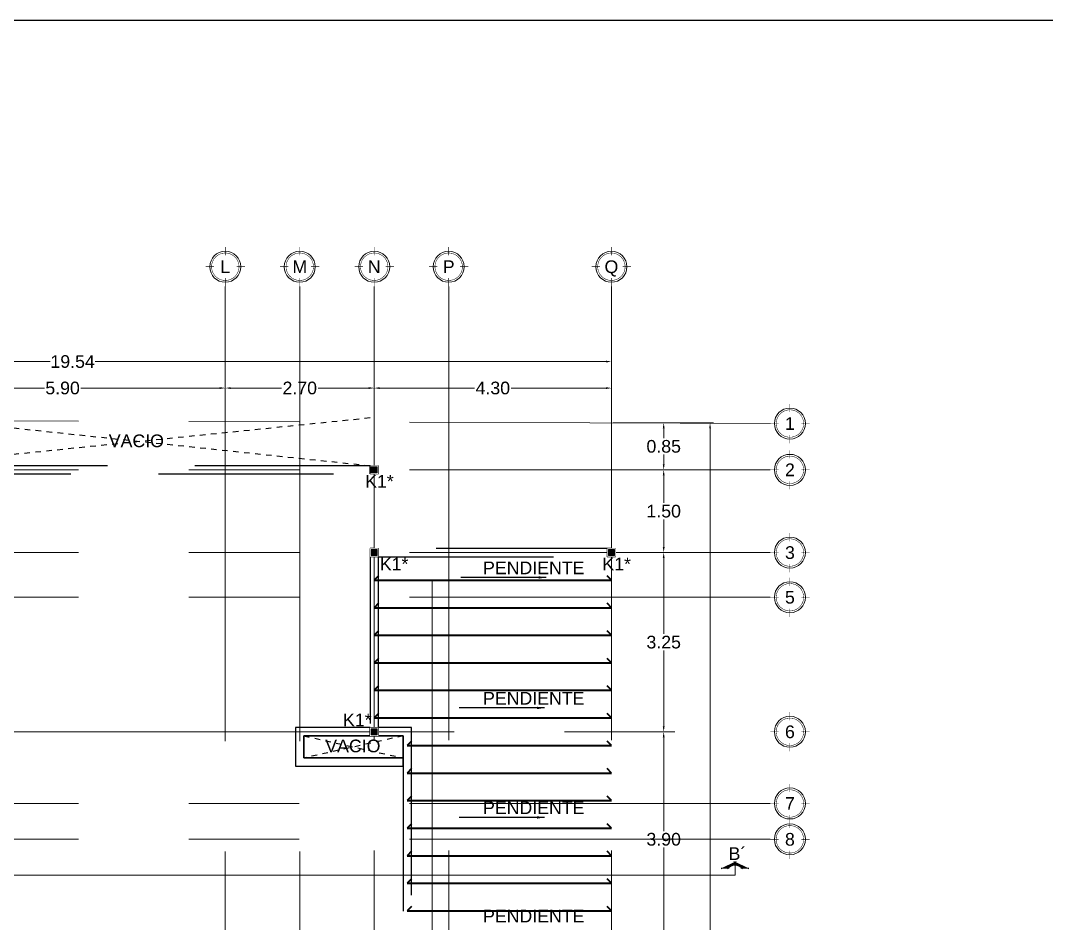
# Model space of a CAD drawing. Header units: metres. Extents: x 14 to 161, y 5 to 309.
# Drawn here: x 85.13 to 103.73, y 91.49 to 107.87 of the extents above; entities that cross this region are included whole.
import ezdxf
from ezdxf import colors
from ezdxf.entities.mleader import LeaderData, LeaderLine
from ezdxf.enums import TextEntityAlignment as Align
from ezdxf.math import Vec2, Vec3

# ---------------------------------------------------------------- set-up
doc = ezdxf.new("R2010")
doc.units = ezdxf.units.M
doc.set_wipeout_variables(frame=1)
doc.header["$PDMODE"] = 35
for name, pattern in [('ACAD_ISO04W100', [30, 24, -3, 0, -3]), ('ACAD_ISO05W100', [33, 24, -3, 0, -3, 0, -3]), ('CENTRO2', [0.9, 0.6, -0.1, 0.1, -0.1]), ('HIDDEN2', [4.7625, 3.175, -1.5875]), ('LÍNEAS_OCULTAS2', [0.1875, 0.125, -0.0625])]:
    doc.linetypes.add(name, pattern=pattern)
for name, color, linetype, lineweight in [('E-Burbuja eje', 5, 'Continuous', 15), ('E-Castillos', 3, 'Continuous', 5), ('E-Corte', 2, 'ACAD_ISO05W100', 20), ('E-Ejes', 1, 'CENTRO2', 9), ('E-Hatch', 1, 'Continuous', 5), ('E-Textos', 3, 'Continuous', 15), ('E-Viga de Madera1', 3, 'ACAD_ISO04W100', 40)]:
    doc.layers.add(name, color=color, linetype=linetype, lineweight=lineweight)
for name, color, linetype in [('E-Cotas', 2, 'Continuous'), ('E-Pie', 1, 'Continuous'), ('E-Vacio', 1, 'LÍNEAS_OCULTAS2')]:
    doc.layers.add(name, color=color, linetype=linetype)
doc.layers.add('E-Pretil', color=7, linetype='HIDDEN2', true_color=0xd6d6d6)
doc.styles.add('ARIAL', font='arial.ttf')
doc.styles.add('General', font='arial.ttf', dxfattribs={"height": 2.3})
doc.styles.add('RS', font='ROMANS.shx', dxfattribs={"width": 0.85, "height": 0.1})
doc.dimstyles.new('1-100', dxfattribs={"dimtxt": 0.1, "dimasz": 0.1, "dimexe": 0, "dimexo": 0.0625, "dimgap": 0.1, "dimtad": 0, "dimtih": 1, "dimtoh": 1, "dimzin": 0, "dimdsep": 46, "dimtxsty": 'RS', "dimcen": 0.09, "dimclrd": 256, "dimclre": 256, "dimclrt": 256, "dimadec": 0, "dimazin": 0, "dimtfac": 1, "dimtofl": 0, "dimtmove": 0, "dimatfit": 3, "dimfxl": 1, "dimtolj": 1, "dimtzin": 0, "dimlwd": -1, "dimarcsym": 0})
doc.dimstyles.new('Generales', dxfattribs={"dimscale": 0, "dimtxt": 2.3, "dimasz": 2, "dimexe": 1.25, "dimexo": 0.625, "dimtad": 0, "dimtih": 1, "dimtoh": 1, "dimzin": 1, "dimdsep": 46, "dimtxsty": 'General', "dimcen": 2, "dimclrd": 2, "dimclre": 2, "dimclrt": 3, "dimadec": 0, "dimazin": 0, "dimtfac": 1, "dimtmove": 0, "dimatfit": 3, "dimfxl": 1, "dimlwd": 13, "dimlwe": 13, "dimarcsym": 0})

# ---------------------------------------------------------------- blocks, each defined once
blk = doc.blocks.new('k-burb-colmn')
at = {"const_width": 0.00024}
blk.add_lwpolyline([(-0.00663, 0, 1), (0.00663, 0, 1)], format="xyb", close=True, dxfattribs=at)
blk.add_lwpolyline([(-0.00663, 0, 1), (0.00663, 0, 1)], format="xyb", close=True, dxfattribs=at)
for points in [[(0, 0.0055), (0, 0.0095)], [(0, 0.0055), (0, 0.0095)], [(-0.0055, 0), (-0.0095, 0)], [(-0.0055, 0), (-0.0095, 0)], [(0.0055, 0), (0.0095, 0)], [(0.0055, 0), (0.0095, 0)], [(0, -0.0055), (0, -0.0095)], [(0, -0.0055), (0, -0.0095)]]:
    blk.add_lwpolyline(points, dxfattribs=at)
at = {"linetype": 'Continuous'}
blk.add_circle((0, 0), 0.0075, dxfattribs=at)
blk.add_circle((0, 0), 0.0075, dxfattribs=at)
at = {"color": 2, "style": 'ARIAL'}
blk.add_attdef('NUM', text='', height=0.023, dxfattribs=at).set_placement((0.00124, 0.00008), align=Align.MIDDLE_CENTER)
blk = doc.blocks.new('*D854')
at = {"layer": 'Defpoints', "color": 0, "ltscale": 0.5, "transparency": 16777216}
for p in [(91.541, 101.201), (88.841, 100.592), (91.541, 100.592)]:
    blk.add_point(p, dxfattribs=at)
at = {"layer": 'E-Cotas', "color": 2, "linetype": 'Continuous', "lineweight": 13, "ltscale": 0.5, "transparency": 16777216}
for p, q in [((88.841, 100.624), (88.841, 101.264)), ((88.941, 101.201), (89.859, 101.201)), ((91.441, 101.201), (90.522, 101.201)), ((91.541, 100.624), (91.541, 101.264))]:
    blk.add_line(p, q, dxfattribs=at)
at = {"layer": 'E-Cotas', "color": 2, "ltscale": 0.5, "transparency": 16777216}
for points in [[(88.941, 101.218), (88.941, 101.184), (88.841, 101.201)], [(91.441, 101.218), (91.441, 101.184), (91.541, 101.201)]]:
    blk.add_solid(points, dxfattribs=at)
at = {"layer": 'E-Cotas', "color": 3, "ltscale": 0.5, "transparency": 16777216, "insert": (90.191, 101.201), "char_height": 0.23, "attachment_point": 5, "style": 'General'}
blk.add_mtext('2.70', dxfattribs=at)
blk = doc.blocks.new('*D855')
at = {"layer": 'Defpoints', "color": 0, "ltscale": 0.5, "transparency": 16777216}
for p in [(95.841, 101.201), (91.541, 100.583), (95.841, 100.583)]:
    blk.add_point(p, dxfattribs=at)
at = {"layer": 'E-Cotas', "color": 2, "linetype": 'Continuous', "lineweight": 13, "ltscale": 0.5, "transparency": 16777216}
for p, q in [((91.541, 100.614), (91.541, 101.264)), ((91.641, 101.201), (93.357, 101.201)), ((95.741, 101.201), (94.025, 101.201)), ((95.841, 100.614), (95.841, 101.264))]:
    blk.add_line(p, q, dxfattribs=at)
at = {"layer": 'E-Cotas', "color": 2, "ltscale": 0.5, "transparency": 16777216}
for points in [[(91.641, 101.218), (91.641, 101.184), (91.541, 101.201)], [(95.741, 101.218), (95.741, 101.184), (95.841, 101.201)]]:
    blk.add_solid(points, dxfattribs=at)
at = {"layer": 'E-Cotas', "color": 3, "ltscale": 0.5, "transparency": 16777216, "insert": (93.691, 101.201), "char_height": 0.23, "attachment_point": 5, "style": 'General'}
blk.add_mtext('4.30', dxfattribs=at)
blk = doc.blocks.new('*D862')
at = {"layer": 'Defpoints', "color": 0, "ltscale": 0.5, "transparency": 16777216}
for p in [(95.841, 101.681), (76.306, 100.636), (95.841, 100.636)]:
    blk.add_point(p, dxfattribs=at)
at = {"layer": 'E-Cotas', "color": 2, "linetype": 'Continuous', "lineweight": 13, "ltscale": 0.5, "transparency": 16777216}
for p, q in [((76.306, 100.668), (76.306, 101.744)), ((76.406, 101.681), (85.665, 101.681)), ((95.741, 101.681), (86.481, 101.681)), ((95.841, 100.668), (95.841, 101.744))]:
    blk.add_line(p, q, dxfattribs=at)
at = {"layer": 'E-Cotas', "color": 2, "ltscale": 0.5, "transparency": 16777216}
for points in [[(76.406, 101.698), (76.406, 101.665), (76.306, 101.681)], [(95.741, 101.698), (95.741, 101.665), (95.841, 101.681)]]:
    blk.add_solid(points, dxfattribs=at)
at = {"layer": 'E-Cotas', "color": 3, "ltscale": 0.5, "transparency": 16777216, "insert": (86.073, 101.681), "char_height": 0.23, "attachment_point": 5, "style": 'General'}
blk.add_mtext('19.54', dxfattribs=at)
blk = doc.blocks.new('*D863')
at = {"layer": 'Defpoints', "color": 0, "ltscale": 0.5, "transparency": 16777216}
for p in [(95.841, 99.718), (95.841, 98.218), (96.789, 98.218)]:
    blk.add_point(p, dxfattribs=at)
at = {"layer": 'E-Cotas', "color": 2, "linetype": 'Continuous', "lineweight": 13, "ltscale": 0.5, "transparency": 16777216}
for p, q in [((95.872, 99.718), (96.852, 99.718)), ((96.789, 99.618), (96.789, 99.117)), ((96.789, 98.318), (96.789, 98.819)), ((95.872, 98.218), (96.852, 98.218))]:
    blk.add_line(p, q, dxfattribs=at)
at = {"layer": 'E-Cotas', "color": 2, "ltscale": 0.5, "transparency": 16777216}
for points in [[(96.772, 99.618), (96.806, 99.618), (96.789, 99.718)], [(96.772, 98.318), (96.806, 98.318), (96.789, 98.218)]]:
    blk.add_solid(points, dxfattribs=at)
at = {"layer": 'E-Cotas', "color": 3, "ltscale": 0.5, "transparency": 16777216, "insert": (96.789, 98.968), "char_height": 0.23, "attachment_point": 5, "style": 'General'}
blk.add_mtext('1.50', dxfattribs=at)
blk = doc.blocks.new('*D864')
at = {"layer": 'Defpoints', "color": 0, "ltscale": 0.5, "transparency": 16777216}
for p in [(95.852, 94.968), (95.852, 91.068), (96.789, 91.068)]:
    blk.add_point(p, dxfattribs=at)
at = {"layer": 'E-Cotas', "color": 2, "linetype": 'Continuous', "lineweight": 13, "ltscale": 0.5, "transparency": 16777216}
for p, q in [((95.884, 94.968), (96.852, 94.968)), ((96.789, 94.868), (96.789, 93.167)), ((96.789, 91.168), (96.789, 92.869)), ((95.884, 91.068), (96.852, 91.068))]:
    blk.add_line(p, q, dxfattribs=at)
at = {"layer": 'E-Cotas', "color": 2, "ltscale": 0.5, "transparency": 16777216}
for points in [[(96.772, 94.868), (96.806, 94.868), (96.789, 94.968)], [(96.772, 91.168), (96.806, 91.168), (96.789, 91.068)]]:
    blk.add_solid(points, dxfattribs=at)
at = {"layer": 'E-Cotas', "color": 3, "ltscale": 0.5, "transparency": 16777216, "insert": (96.789, 93.018), "char_height": 0.23, "attachment_point": 5, "style": 'General'}
blk.add_mtext('3.90', dxfattribs=at)
blk = doc.blocks.new('*D868')
at = {"layer": 'Defpoints', "color": 0, "ltscale": 0.5, "transparency": 16777216}
for p in [(95.841, 100.568), (97.63, 100.568), (95.841, 79.318)]:
    blk.add_point(p, dxfattribs=at)
at = {"layer": 'E-Cotas', "color": 2, "linetype": 'Continuous', "lineweight": 13, "ltscale": 0.5, "transparency": 16777216}
for p, q in [((95.872, 100.568), (97.692, 100.568)), ((97.63, 100.468), (97.63, 88.961)), ((97.63, 79.418), (97.63, 88.664)), ((95.872, 79.318), (97.692, 79.318))]:
    blk.add_line(p, q, dxfattribs=at)
at = {"layer": 'E-Cotas', "color": 2, "ltscale": 0.5, "transparency": 16777216}
for points in [[(97.613, 100.468), (97.646, 100.468), (97.63, 100.568)], [(97.613, 79.418), (97.646, 79.418), (97.63, 79.318)]]:
    blk.add_solid(points, dxfattribs=at)
at = {"layer": 'E-Cotas', "color": 3, "ltscale": 0.5, "transparency": 16777216, "insert": (97.63, 88.812), "char_height": 0.23, "attachment_point": 5, "style": 'General'}
blk.add_mtext('21.25', dxfattribs=at)
blk = doc.blocks.new('*D870')
at = {"layer": 'Defpoints', "color": 0, "ltscale": 0.5, "transparency": 16777216}
for p in [(88.841, 101.201), (82.941, 100.636), (88.841, 100.636)]:
    blk.add_point(p, dxfattribs=at)
at = {"layer": 'E-Cotas', "color": 2, "linetype": 'Continuous', "lineweight": 13, "ltscale": 0.5, "transparency": 16777216}
for p, q in [((82.941, 100.667), (82.941, 101.264)), ((83.041, 101.201), (85.561, 101.201)), ((88.741, 101.201), (86.221, 101.201)), ((88.841, 100.667), (88.841, 101.264))]:
    blk.add_line(p, q, dxfattribs=at)
at = {"layer": 'E-Cotas', "color": 2, "ltscale": 0.5, "transparency": 16777216}
for points in [[(83.041, 101.218), (83.041, 101.184), (82.941, 101.201)], [(88.741, 101.218), (88.741, 101.184), (88.841, 101.201)]]:
    blk.add_solid(points, dxfattribs=at)
at = {"layer": 'E-Cotas', "color": 3, "ltscale": 0.5, "transparency": 16777216, "insert": (85.891, 101.201), "char_height": 0.23, "attachment_point": 5, "style": 'General'}
blk.add_mtext('5.90', dxfattribs=at)
blk = doc.blocks.new('*D871')
at = {"layer": 'Defpoints', "color": 0, "ltscale": 0.5, "transparency": 16777216}
for p in [(95.919, 100.568), (96.789, 100.568), (95.916, 99.718)]:
    blk.add_point(p, dxfattribs=at)
at = {"layer": 'E-Cotas', "color": 2, "linetype": 'Continuous', "lineweight": 13, "ltscale": 0.5, "transparency": 16777216}
for p, q in [((95.95, 100.568), (96.852, 100.568)), ((96.789, 100.468), (96.789, 100.292)), ((96.789, 99.818), (96.789, 99.994)), ((95.947, 99.718), (96.852, 99.718))]:
    blk.add_line(p, q, dxfattribs=at)
at = {"layer": 'E-Cotas', "color": 2, "ltscale": 0.5, "transparency": 16777216}
for points in [[(96.772, 100.468), (96.806, 100.468), (96.789, 100.568)], [(96.772, 99.818), (96.806, 99.818), (96.789, 99.718)]]:
    blk.add_solid(points, dxfattribs=at)
at = {"layer": 'E-Cotas', "color": 3, "ltscale": 0.5, "transparency": 16777216, "insert": (96.789, 100.143), "char_height": 0.23, "attachment_point": 5, "style": 'General'}
blk.add_mtext('0.85', dxfattribs=at)
blk = doc.blocks.new('*D872')
at = {"layer": 'Defpoints', "color": 0, "ltscale": 0.5, "transparency": 16777216}
for p in [(95.916, 98.218), (95.916, 94.968), (96.789, 94.968)]:
    blk.add_point(p, dxfattribs=at)
at = {"layer": 'E-Cotas', "color": 2, "linetype": 'Continuous', "lineweight": 13, "ltscale": 0.5, "transparency": 16777216}
for p, q in [((95.947, 98.218), (96.852, 98.218)), ((96.789, 98.118), (96.789, 96.742)), ((96.789, 95.068), (96.789, 96.444)), ((95.947, 94.968), (96.852, 94.968))]:
    blk.add_line(p, q, dxfattribs=at)
at = {"layer": 'E-Cotas', "color": 2, "ltscale": 0.5, "transparency": 16777216}
for points in [[(96.772, 98.118), (96.806, 98.118), (96.789, 98.218)], [(96.772, 95.068), (96.806, 95.068), (96.789, 94.968)]]:
    blk.add_solid(points, dxfattribs=at)
at = {"layer": 'E-Cotas', "color": 3, "ltscale": 0.5, "transparency": 16777216, "insert": (96.789, 96.593), "char_height": 0.23, "attachment_point": 5, "style": 'General'}
blk.add_mtext('3.25', dxfattribs=at)
blk = doc.blocks.new('castillo')
at = {"layer": 'E-Castillos'}
blk.add_lwpolyline([(-0.075, -0.075), (-0.075, 0.075), (0.075, 0.075), (0.075, -0.075), (-0.075, -0.075)], dxfattribs=at)
blk.add_wipeout([(-0.075, -0.075), (0.075, -0.075), (0.075, 0.075), (-0.075, 0.075)])
at = {"layer": 'E-Hatch'}
h = blk.add_hatch(color=1, dxfattribs=at)
h.dxf.hatch_style = 1
h.paths.add_polyline_path([(-0.055, -0.055), (-0.055, 0.055), (0.055, 0.055), (0.055, -0.055)])
at = {"layer": 'E-Castillos'}
blk.add_lwpolyline([(-0.055, -0.055), (-0.055, 0.055), (0.055, 0.055), (0.055, -0.055)], close=True, dxfattribs=at)
blk = doc.blocks.new('SEÑA')
at = {"layer": 'E-Corte', "color": 0}
for p, q in [((-1.1, -0.05), (0.1, 0.55)), ((-0.459, 0), (-1.1, 0)), ((-0.1, 0.55), (1.1, -0.05)), ((1.1, 0), (0.459, 0))]:
    blk.add_line(p, q, dxfattribs=at)
at = {"layer": 'E-Corte', "color": 16}
for p, q in [((-0.869, 0.038), (-0.558, 0.038)), ((-0.844, 0.05), (-0.546, 0.05)), ((-0.819, 0.062), (-0.533, 0.062)), ((-0.794, 0.075), (-0.52, 0.075)), ((-0.769, 0.088), (-0.505, 0.088)), ((-0.744, 0.1), (-0.491, 0.1)), ((-0.719, 0.113), (-0.475, 0.113)), ((-0.694, 0.125), (-0.458, 0.125)), ((-0.669, 0.138), (-0.441, 0.138)), ((-0.644, 0.15), (-0.422, 0.15)), ((-0.619, 0.163), (-0.402, 0.163)), ((-0.594, 0.175), (-0.381, 0.175)), ((-0.569, 0.188), (-0.358, 0.188)), ((-0.544, 0.2), (-0.333, 0.2)), ((-0.519, 0.212), (-0.305, 0.212)), ((-0.494, 0.225), (-0.274, 0.225)), ((-0.469, 0.237), (-0.238, 0.237)), ((-0.444, 0.25), (-0.195, 0.25)), ((-0.419, 0.263), (-0.139, 0.263)), ((-0.394, 0.275), (0.394, 0.275)), ((-0.369, 0.287), (0.369, 0.287)), ((-0.344, 0.3), (0.344, 0.3)), ((-0.319, 0.312), (0.319, 0.312)), ((-0.294, 0.325), (0.294, 0.325)), ((-0.269, 0.338), (0.269, 0.338)), ((-0.244, 0.35), (0.244, 0.35)), ((-0.219, 0.362), (0.219, 0.362)), ((-0.194, 0.375), (0.194, 0.375)), ((-0.169, 0.388), (0.169, 0.388)), ((-0.144, 0.4), (0.144, 0.4)), ((-0.119, 0.412), (0.119, 0.412)), ((-0.094, 0.425), (0.094, 0.425)), ((-0.069, 0.438), (0.069, 0.438)), ((-0.044, 0.45), (0.044, 0.45)), ((-0.019, 0.463), (0.019, 0.463)), ((0.139, 0.263), (0.419, 0.263)), ((0.195, 0.25), (0.444, 0.25)), ((0.238, 0.237), (0.469, 0.237)), ((0.274, 0.225), (0.494, 0.225)), ((0.305, 0.212), (0.519, 0.212)), ((0.333, 0.2), (0.544, 0.2)), ((0.358, 0.188), (0.569, 0.188)), ((0.381, 0.175), (0.594, 0.175)), ((0.402, 0.163), (0.619, 0.163)), ((0.422, 0.15), (0.644, 0.15)), ((0.441, 0.138), (0.669, 0.138)), ((0.458, 0.125), (0.694, 0.125)), ((0.475, 0.113), (0.719, 0.113)), ((0.491, 0.1), (0.744, 0.1)), ((0.505, 0.088), (0.769, 0.088)), ((0.52, 0.075), (0.794, 0.075)), ((0.533, 0.062), (0.819, 0.062)), ((0.546, 0.05), (0.844, 0.05)), ((0.558, 0.038), (0.869, 0.038))]:
    blk.add_line(p, q, dxfattribs=at)
at = {"layer": 'E-Corte', "color": 0}
blk.add_lwpolyline([(0, 0.472), (0.894, 0.025), (0.57, 0.025, 0.438529), (-0.57, 0.025), (-0.894, 0.025)], format="xyb", close=True, dxfattribs=at)
blk.add_arc((0, -0.5), 0.75, 36.8699, 143.1301, dxfattribs=at)

msp = doc.modelspace()

# ---------------------------------------------------------------- linework, layer by layer
at = {"layer": 'E-Corte', "color": 2}
msp.add_lwpolyline([(74.48275, 92.60689), (74.48275, 92.36549), (98.08257, 92.36549), (98.08257, 92.60689)], dxfattribs=at)
at = {"layer": 'E-Ejes', "ltscale": 20}
for points in [[(88.84095, 76.79749), (88.84095, 103.0451)], [(90.19095, 76.79749), (90.19095, 103.0451)], [(91.54095, 76.81806), (91.54095, 103.0451)], [(92.89095, 76.81806), (92.89095, 103.0451)], [(95.84095, 76.81806), (95.84095, 103.0451)], [(74.18096, 100.64354), (98.72104, 100.558)], [(74.18096, 99.71806), (98.72099, 99.71806)], [(74.18096, 98.21806), (98.72099, 98.21806)], [(74.18096, 97.40806), (98.72099, 97.40806)], [(80.99095, 94.96806), (98.72099, 94.96806)], [(74.18096, 93.66806), (98.72099, 93.66806)], [(74.18096, 93.01806), (98.72099, 93.01806)]]:
    msp.add_lwpolyline(points, dxfattribs=at)
at = {"layer": 'E-Pie', "color": 5}
msp.add_lwpolyline([(69.65758, 107.86616), (69.65758, 50.46616), (156.91409, 50.46616), (156.91409, 107.86616)], close=True, dxfattribs=at)
at = {"layer": 'E-Pretil'}
msp.add_lwpolyline([(95.84095, 98.21806), (95.84095, 98.29306), (91.54095, 98.29306), (91.46595, 98.29306), (91.46595, 94.89306), (92.06595, 94.89306), (92.06595, 94.89306), (92.06595, 87.24306), (92.21595, 87.24306), (92.21595, 95.04306), (91.61595, 95.04306), (91.61595, 95.04306), (91.61595, 98.14306), (91.61595, 98.14306), (95.84095, 98.14306), (95.84095, 98.21806)], dxfattribs=at)
for points in [[(90.11595, 94.34306), (92.06595, 94.34306), (92.06595, 94.89306), (91.46595, 94.89306), (91.46595, 95.04306), (90.11595, 95.04306)], [(91.46595, 95.04306), (90.11595, 95.04306), (90.11595, 94.34306), (92.06595, 94.34306), (92.06595, 94.49306), (90.26595, 94.49306), (90.26595, 94.89306), (91.46595, 94.89306)], [(90.26595, 94.49306), (92.06595, 94.49306), (92.06595, 94.89306), (90.26595, 94.89306)]]:
    msp.add_lwpolyline(points, close=True, dxfattribs=at)
at = {"layer": 'E-Vacio', "ltscale": 0.5}
for p, q in [((83.01595, 100.68775), (91.46595, 99.79306)), ((91.46595, 100.65837), (83.01595, 99.79306)), ((92.06595, 94.89306), (90.26595, 94.49306)), ((90.26595, 94.89306), (92.06595, 94.49306))]:
    msp.add_line(p, q, dxfattribs=at)
at = {"layer": 'E-Viga de Madera1', "color": 3, "ltscale": 0.25}
for points in [[(91.61585, 97.7984), (91.54085, 97.7184), (95.84095, 97.7184), (95.76595, 97.7984)], [(91.61575, 97.29874), (91.54075, 97.21874), (95.84085, 97.21874), (95.76585, 97.29874)], [(91.61575, 96.79908), (91.54075, 96.71908), (95.84085, 96.71908), (95.76585, 96.79908)], [(91.61595, 96.29942), (91.54095, 96.21942), (95.84104, 96.21942), (95.76604, 96.29942)], [(91.61595, 95.79987), (91.54095, 95.71987), (95.84104, 95.71987), (95.76604, 95.79987)], [(91.61595, 95.30021), (91.54095, 95.22021), (95.84104, 95.22021), (95.76604, 95.30021)], [(92.21595, 94.80036), (92.14095, 94.72036), (95.84095, 94.72036), (95.76595, 94.80036)], [(92.21595, 94.30052), (92.14095, 94.22052), (95.84095, 94.22052), (95.76595, 94.30052)], [(92.21595, 93.80067), (92.14095, 93.72067), (95.84095, 93.72067), (95.76595, 93.80067)], [(92.21595, 93.30083), (92.14095, 93.22083), (95.84095, 93.22083), (95.76595, 93.30083)], [(92.21595, 92.80098), (92.14095, 92.72098), (95.84095, 92.72098), (95.76595, 92.80098)], [(92.21595, 92.30114), (92.14095, 92.22114), (95.84095, 92.22114), (95.76595, 92.30114)], [(92.21595, 91.80129), (92.14095, 91.72129), (95.84095, 91.72129), (95.76595, 91.80129)]]:
    msp.add_lwpolyline(points, dxfattribs=at)

# ---------------------------------------------------------------- block references
at = {"layer": 'E-Burbuja eje', "linetype": 'ByBlock'}
ref = msp.add_blockref('k-burb-colmn', (88.84095, 103.40135), dxfattribs=dict(at, xscale=37.49999999999999, yscale=37.49999999999999, zscale=37.49999999999999))
ref.add_attrib('NUM', 'L', dxfattribs={"layer": '0', "color": 2, "height": 0.23, "style": 'ARIAL'}).set_placement((88.84095, 103.40135), align=Align.MIDDLE_CENTER)
ref = msp.add_blockref('k-burb-colmn', (90.19095, 103.40135), dxfattribs=dict(at, xscale=37.49999999999999, yscale=37.49999999999999, zscale=37.49999999999999))
ref.add_attrib('NUM', 'M', dxfattribs={"layer": '0', "color": 2, "height": 0.23, "style": 'ARIAL'}).set_placement((90.19095, 103.40135), align=Align.MIDDLE_CENTER)
ref = msp.add_blockref('k-burb-colmn', (91.54095, 103.40135), dxfattribs=dict(at, xscale=37.49999999999999, yscale=37.49999999999999, zscale=37.49999999999999))
ref.add_attrib('NUM', 'N', dxfattribs={"layer": '0', "color": 2, "height": 0.23, "style": 'ARIAL'}).set_placement((91.54095, 103.40135), align=Align.MIDDLE_CENTER)
ref = msp.add_blockref('k-burb-colmn', (92.89095, 103.40135), dxfattribs=dict(at, xscale=37.49999999999999, yscale=37.49999999999999, zscale=37.49999999999999))
ref.add_attrib('NUM', 'P', dxfattribs={"layer": '0', "color": 2, "height": 0.23, "style": 'ARIAL'}).set_placement((92.89095, 103.40135), align=Align.MIDDLE_CENTER)
ref = msp.add_blockref('k-burb-colmn', (95.84095, 103.40135), dxfattribs=dict(at, xscale=37.49999999999999, yscale=37.49999999999999, zscale=37.49999999999999))
ref.add_attrib('NUM', 'Q', dxfattribs={"layer": '0', "color": 2, "height": 0.23, "style": 'ARIAL'}).set_placement((95.84095, 103.40135), align=Align.MIDDLE_CENTER)
ref = msp.add_blockref('k-burb-colmn', (99.07729, 100.558), dxfattribs=dict(at, xscale=37.49999999999999, yscale=37.49999999999999, zscale=37.49999999999999))
ref.add_attrib('NUM', '1', dxfattribs={"layer": '0', "color": 2, "height": 0.23, "style": 'ARIAL'}).set_placement((99.07729, 100.558), align=Align.MIDDLE_CENTER)
ref = msp.add_blockref('k-burb-colmn', (99.07724, 99.71806), dxfattribs=dict(at, xscale=37.49999999999999, yscale=37.49999999999999, zscale=37.49999999999999))
ref.add_attrib('NUM', '2', dxfattribs={"layer": '0', "color": 2, "height": 0.23, "style": 'ARIAL'}).set_placement((99.07724, 99.71806), align=Align.MIDDLE_CENTER)
ref = msp.add_blockref('k-burb-colmn', (99.07724, 98.21806), dxfattribs=dict(at, xscale=37.49999999999999, yscale=37.49999999999999, zscale=37.49999999999999))
ref.add_attrib('NUM', '3', dxfattribs={"layer": '0', "color": 2, "height": 0.23, "style": 'ARIAL'}).set_placement((99.07724, 98.21806), align=Align.MIDDLE_CENTER)
ref = msp.add_blockref('k-burb-colmn', (99.07724, 97.40806), dxfattribs=dict(at, xscale=37.49999999999999, yscale=37.49999999999999, zscale=37.49999999999999))
ref.add_attrib('NUM', '5', dxfattribs={"layer": '0', "color": 2, "height": 0.23, "style": 'ARIAL'}).set_placement((99.07724, 97.40806), align=Align.MIDDLE_CENTER)
ref = msp.add_blockref('k-burb-colmn', (99.07724, 94.96806), dxfattribs=dict(at, xscale=37.49999999999999, yscale=37.49999999999999, zscale=37.49999999999999))
ref.add_attrib('NUM', '6', dxfattribs={"layer": '0', "color": 2, "height": 0.23, "style": 'ARIAL'}).set_placement((99.07724, 94.96806), align=Align.MIDDLE_CENTER)
ref = msp.add_blockref('k-burb-colmn', (99.07724, 93.66806), dxfattribs=dict(at, xscale=37.49999999999999, yscale=37.49999999999999, zscale=37.49999999999999))
ref.add_attrib('NUM', '7', dxfattribs={"layer": '0', "color": 2, "height": 0.23, "style": 'ARIAL'}).set_placement((99.07724, 93.66806), align=Align.MIDDLE_CENTER)
ref = msp.add_blockref('k-burb-colmn', (99.07724, 93.01806), dxfattribs=dict(at, xscale=37.49999999999999, yscale=37.49999999999999, zscale=37.49999999999999))
ref.add_attrib('NUM', '8', dxfattribs={"layer": '0', "color": 2, "height": 0.23, "style": 'ARIAL'}).set_placement((99.07724, 93.01806), align=Align.MIDDLE_CENTER)
at = {"layer": 'E-Corte', "color": 2, "ltscale": 0.01, "xscale": 0.2287611696416008, "yscale": 0.2287611696416008, "zscale": 0.2287611696416008}
msp.add_blockref('SEÑA', (98.08257, 92.49251), dxfattribs=at)

# ---------------------------------------------------------------- texts
at = {"layer": 'E-Textos', "ltscale": 0.5, "style": 'General'}
for p in [(93.51373, 97.82555), (93.51373, 95.461), (93.51373, 93.47559), (93.51373, 91.51085)]:
    msp.add_text('PENDIENTE', height=0.23, dxfattribs=at).set_placement(p)
at = {"layer": 'E-Textos', "ltscale": 0.5, "char_height": 0.23, "attachment_point": 1, "style": 'General'}
for s, insert, width in [('VACIO', (86.7285, 100.35919), 1.116979), ('VACIO', (90.6535, 94.82653), 1.116979), ('\\pxqc;B´', (98.00098, 92.87393), 0.2499252)]:
    msp.add_mtext(s, dxfattribs=dict(at, insert=insert, width=width))

# ---------------------------------------------------------------- dimensions: what is measured, and where the dimension line sits
at = {"layer": 'E-Cotas', "ltscale": 0.5}
dim = msp.add_linear_dim(base=(95.8409452531, 101.6813994175), p1=(76.3059452531, 100.6362974728), p2=(95.8409452531, 100.6362974728), dimstyle='Generales', override={"dimscale": 0, "dimtxt": 1.15, "dimasz": 1, "dimexe": 0.625, "dimexo": 0.3125, "dimgap": 0.3125, "dimcen": 1, "dimtix": 1, "dimtofl": 1, "dimtmove": 0, "dimatfit": 3}, dxfattribs=at)
dim.commit()
dim.dimension.update_dxf_attribs({"geometry": '*D862', "text_midpoint": (86.0734452531, 101.6813994175), "dimtype": 160})
for base, p1, p2, override, picture, middle in [((88.84095, 101.20112), (82.94095, 100.63614), (88.84095, 100.63614), {"dimscale": 0, "dimtxt": 1.15, "dimasz": 1, "dimexe": 0.625, "dimexo": 0.3125, "dimgap": 0.3125, "dimcen": 1, "dimtix": 0, "dimtofl": 1, "dimtmove": 0, "dimatfit": 3}, '*D870', (85.89095, 101.20112)), ((91.54095, 101.20112), (88.84095, 100.59244), (91.54095, 100.59244), {"dimscale": 0, "dimtxt": 1.15, "dimasz": 1, "dimexe": 0.625, "dimexo": 0.3125, "dimgap": 0.3125, "dimcen": 1, "dimtix": 1, "dimtofl": 1, "dimtmove": 0, "dimatfit": 3}, '*D854', (90.19095, 101.20112)), ((95.84095, 101.20112), (91.54095, 100.58303), (95.84095, 100.58303), {"dimscale": 0, "dimtxt": 1.15, "dimasz": 1, "dimexe": 0.625, "dimexo": 0.3125, "dimgap": 0.3125, "dimcen": 1, "dimtix": 1, "dimtofl": 1, "dimtmove": 0, "dimatfit": 3}, '*D855', (93.69095, 101.20112))]:
    dim = msp.add_linear_dim(base=base, p1=p1, p2=p2, dimstyle='Generales', override=override, dxfattribs=at)
    dim.commit()
    dim.dimension.update_dxf_attribs({"geometry": picture, "text_midpoint": middle})
dim = msp.add_linear_dim(base=(97.62981, 100.56804), p1=(95.84095, 79.31806), p2=(95.84095, 100.56804), angle=90, dimstyle='Generales', override={"dimscale": 0, "dimtxt": 1.15, "dimasz": 1, "dimexe": 0.625, "dimexo": 0.3125, "dimgap": 0.3125, "dimcen": 1, "dimtix": 1, "dimtofl": 1, "dimtmove": 0, "dimatfit": 3}, dxfattribs=at)
dim.commit()
dim.dimension.update_dxf_attribs({"geometry": '*D868', "text_midpoint": (97.62981, 88.8122), "dimtype": 160})
for base, p1, p2, override, picture, middle in [((96.78911, 100.56777), (95.91595, 99.71806), (95.91891, 100.56777), {"dimscale": 0, "dimtxt": 1.15, "dimasz": 1, "dimexe": 0.625, "dimexo": 0.3125, "dimgap": 0.3125, "dimcen": 1, "dimtix": 0, "dimtofl": 1, "dimtmove": 0, "dimatfit": 3}, '*D871', (96.78911, 100.14292)), ((96.78911, 98.21806), (95.84095, 99.71806), (95.84095, 98.21806), {"dimscale": 0, "dimtxt": 1.15, "dimasz": 1, "dimexe": 0.625, "dimexo": 0.3125, "dimgap": 0.3125, "dimcen": 1, "dimtix": 1, "dimtofl": 1, "dimtmove": 0, "dimatfit": 3}, '*D863', (96.78911, 98.96806)), ((96.78911, 94.96806), (95.91595, 98.21806), (95.91595, 94.96806), {"dimscale": 0, "dimtxt": 1.15, "dimasz": 1, "dimexe": 0.625, "dimexo": 0.3125, "dimgap": 0.3125, "dimcen": 1, "dimtix": 0, "dimtofl": 1, "dimtmove": 0, "dimatfit": 3}, '*D872', (96.78911, 96.59306)), ((96.78911, 91.06806), (95.85236, 94.96806), (95.85236, 91.06806), {"dimscale": 0, "dimtxt": 1.15, "dimasz": 1, "dimexe": 0.625, "dimexo": 0.3125, "dimgap": 0.3125, "dimcen": 1, "dimtix": 1, "dimtofl": 1, "dimtmove": 0, "dimatfit": 3}, '*D864', (96.78911, 93.01806))]:
    dim = msp.add_linear_dim(base=base, p1=p1, p2=p2, angle=90, dimstyle='Generales', override=override, dxfattribs=at)
    dim.commit()
    dim.dimension.update_dxf_attribs({"geometry": picture, "text_midpoint": middle})

# ---------------------------------------------------------------- leaders
at = {"layer": 'E-Cotas'}
for points in [[(94.65682, 97.76708), (93.10909, 97.76708)], [(94.62893, 95.40057), (93.0812, 95.40057)], [(94.62893, 93.41516), (93.0812, 93.41516)]]:
    msp.add_leader(points, dimstyle='1-100', override={"dimtxt": 0.137, "dimasz": 0.137, "dimexe": 0.09, "dimexo": 0.137, "dimgap": 0.1, "dimtad": 0, "dimtxsty": 'ARIAL', "dimcen": 0.137, "dimclrd": 2, "dimclre": 2, "dimclrt": 3, "dimtix": 1}, dxfattribs=at)

# ---------------------------------------------------------------- next in the draw order: block references
at = {"layer": 'E-Castillos', "ltscale": 0.5}
for p in [(91.54095, 99.71806), (95.84095, 98.21806)]:
    msp.add_blockref('castillo', p, dxfattribs=at)

# ---------------------------------------------------------------- next in the draw order: linework, layer by layer
at = {"layer": 'E-Pretil'}
msp.add_lwpolyline([(91.46585, 99.79306), (83.01585, 99.79306), (83.01585, 100.68775), (76.20585, 100.71201), (76.20585, 94.89306), (81.06585, 94.89306), (81.06585, 95.04306), (76.35585, 95.04306), (76.35584, 100.56147), (82.86585, 100.53829), (82.86585, 99.64306), (91.46585, 99.64306)], close=True, dxfattribs=at)

# ---------------------------------------------------------------- next in the draw order: texts
at = {"layer": 'E-Textos', "ltscale": 0.5, "char_height": 0.23, "width": 0.08, "attachment_point": 1, "style": 'General'}
for insert in [(91.3771, 99.62577), (95.6771, 98.12577)]:
    msp.add_mtext('K1*', dxfattribs=dict(at, insert=insert))

# ---------------------------------------------------------------- next in the draw order: block references
at = {"layer": 'E-Castillos', "ltscale": 0.5}
for p in [(91.54095, 98.21806), (91.54095, 94.96806)]:
    msp.add_blockref('castillo', p, dxfattribs=at)

# ---------------------------------------------------------------- next in the draw order: texts
at = {"layer": 'E-Textos', "ltscale": 0.5, "char_height": 0.23, "width": 0.08, "attachment_point": 1, "style": 'General'}
for insert in [(91.64299, 98.12577), (90.97503, 95.29879)]:
    msp.add_mtext('K1*', dxfattribs=dict(at, insert=insert))

# ---------------------------------------------------------------- next in the draw order: leaders
at = {"layer": 'E-Cotas', "ltscale": 0.5}
ml = msp.add_multileader_mtext('Standard', dxfattribs=at)
ml.set_content('VM1', color=3, style='General')
ml.set_leader_properties(color=2, linetype='Continuous', lineweight=15)
ml.build(insert=Vec2(0, 0))
ml.multileader.update_dxf_attribs({"text_left_attachment_type": 5, "text_right_attachment_type": 5, "dogleg_length": 3, "arrow_head_size": 0.2, "scale": 0.1})
ctx = ml.context
ctx.base_point, ctx.scale, ctx.char_height, ctx.arrow_head_size, ctx.landing_gap_size, ctx.plane_origin = Vec3(91.69069, 86.59274), 0.1, 0.23, 0.2, 0, Vec3(92.59095, 87.72253)
ctx.left_attachment, ctx.right_attachment, ctx.text_align_type = 5, 5, 2
notes = []
notes.append((ctx, [(1, (1, 1, 0), (92.59095, 86.59274), (-1, 0), 0.3, [(20, [(92.59095, 87.72253), (92.59095, 88.22238), (92.59095, 88.72222), (92.59095, 89.22207), (92.59095, 89.72191), (92.59095, 90.22176), (92.59095, 90.7216), (92.59095, 91.22145), (92.59095, 91.72129), (92.59095, 92.22114), (92.59095, 92.72098), (92.59095, 93.22083), (92.59095, 93.72067), (92.59095, 94.22052), (92.59095, 94.72036), (92.59095, 95.22021), (92.59095, 95.71987), (92.59095, 96.21942), (92.59095, 96.71908), (92.59095, 97.21874), (92.59095, 97.7184)], 0, [])])]))
ctx.mtext.insert, ctx.mtext.alignment, ctx.mtext.flow_direction = Vec3(92.29095, 86.86969), 3, 5
for ctx, leaders in notes:
    for number, flags, end, landing, length, lines in leaders:
        leader = LeaderData()
        leader.index, (leader.has_last_leader_line, leader.has_dogleg_vector, leader.attachment_direction) = number, flags
        leader.last_leader_point, leader.dogleg_vector, leader.dogleg_length = Vec3(end), Vec3(landing), length
        for number, points, colour, breaks in lines:
            line = LeaderLine()
            line.index, line.vertices, line.color, line.breaks = number, Vec3.list(points), colors.encode_raw_color(colour), breaks
            leader.lines.append(line)
        ctx.leaders.append(leader)

doc.saveas('drawing.dxf')
